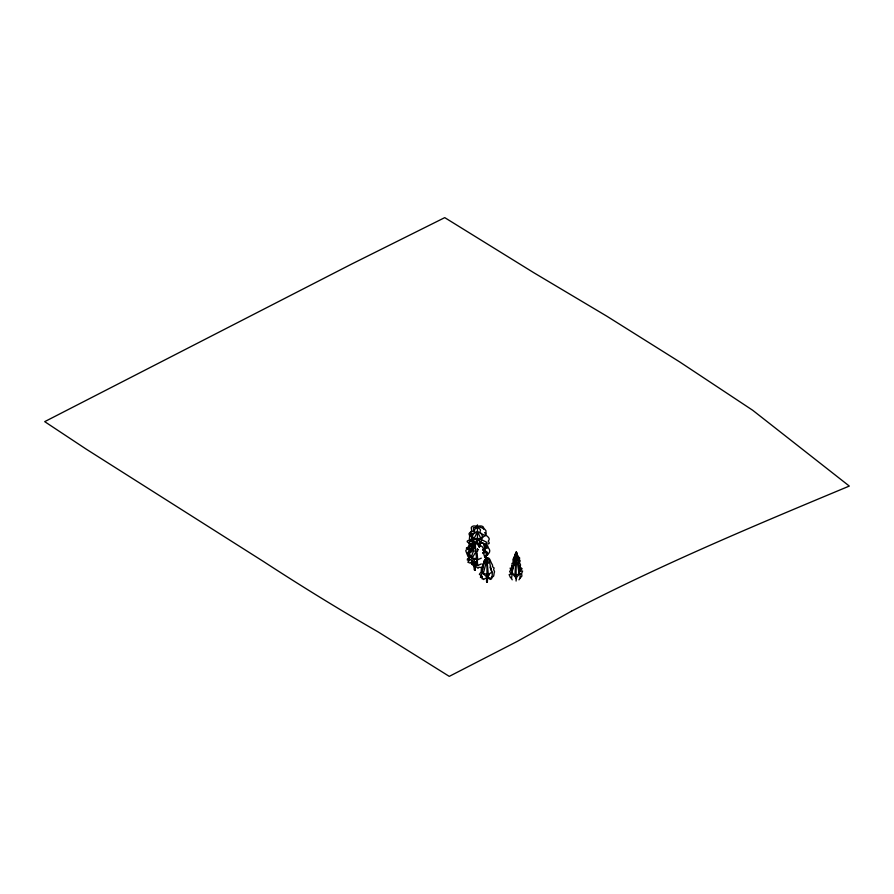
<?xml version="1.0" encoding="UTF-8"?>
<svg xmlns="http://www.w3.org/2000/svg" width="894" height="894" viewBox="0 0 894 894"><rect width="100%" height="100%" fill="white"/><g stroke="black" fill="none" stroke-linecap="round" stroke-linejoin="round"><path stroke-width="1.34" d="M475.798 552.66C476.457 554.772 477.877 571.087 475.127 562.348M516.363 578.831L516.542 578.25M480.078 545.977C481.43 531.997 471.373 547.284 473.116 552.067C472.345 553.531 470.4 559.566 472.49 557.197C471.127 560.449 470.613 568.55 474.312 562.102M482.268 569.02C479.955 566.796 485.788 564.315 485.163 559.867C485.956 560.694 484.939 556.291 487.677 558.571M484 561.119C485.99 562.292 480.503 565.097 483.33 564.583M475.161 565.701L475.06 570.294L474.803 565.667L473.932 564.874M482.358 570.461L481.441 575.736L482.224 576.652L480.424 577.49L480.983 575.401L479.34 574.317L481.14 571.97L481.453 567.522L478.636 567.288L478.055 568.271L475.34 566.07L475.25 570.115L474.479 569.858L474.133 564.751M470.59 557.364L469.775 556.269L470.032 557.387M517.168 558.404L518.688 556.828L518.464 559.119L517.402 559.856L517.637 557.085L516.397 554.861L516.441 551.978L514.754 554.85L515.29 556.426L514.184 556.571L515.447 556.928L516.207 552.57M513.871 558.94C513.357 555.699 514.966 558.672 515.391 557.364M485.118 536.031L485.956 533.528L484.593 532.601M475.384 565.857L475.284 569.947L474.435 570.081L474.524 565.556L472.457 564.93L472.993 563.667M518.151 557.186C518.375 554.716 516.911 556.66 516.397 555.196M520.576 569.914L519.839 571.232M518.967 579.848C521.425 577.111 518.978 576.328 520.71 573.691L518.542 572.618L520.364 571.21L518.911 568.662L518.576 559.152M520.241 577.904L521.895 576.094C521.705 572.886 521.09 574.876 522.621 571.031L519.559 571.21L522.118 568.752L520.073 567.042L520.554 564.885L519.414 562.449L520.207 560.817L519.47 560.661L519.604 557.722L517.805 559.108L517.827 557.387M517.112 555.655C515.972 555.487 517.738 553.23 516.207 552.526M490.627 579.021C491.845 579.491 491.644 578.139 492.259 576.775C494.237 576.786 493.6 575.177 494.203 572.819C495.555 571.009 492.46 570.182 494.147 568.036C490.974 565.924 493.834 566.561 491.767 563.701C490.56 561.901 490.37 559.219 488.537 557.923C485.017 558.325 485.364 559.398 483.855 554.202C483.889 549.363 483.229 545.686 479.665 545.653C477.441 545.977 476.401 541.73 473.529 543.541C474.323 545.284 469.149 547.497 473.407 547.519M479.53 545.742L479.966 544.435L479.799 545.675M520.822 569.065L520.71 568.361L519.85 569.076M515.592 557.286L516.106 554.593L517.391 559.901M516.52 554.872L517.268 553.263L516.24 552.458M483.509 529.08C484.682 525.929 480.369 525.527 478.491 526.208L476.994 526.555C476.614 529.516 473.038 528.175 474.971 532.075C473.418 533.908 471.261 536.042 473.596 538.657L473.06 540.635M469.73 543.038L468.467 546.491L470.065 549.251M481.743 570.83C483.352 570.718 484.213 560.292 482.648 567.232M488.47 563.265L486.962 559.42L483.274 573.602L486.962 577.2L489.465 574.708M471.596 548.704L471.574 550.078M469.663 557.32L469.216 554.917L469.864 554.023M484.023 562.181L484.939 560.974M483.62 562.471L484.514 563.622M469.562 558.191L468.858 558.526M474.043 542.379L473.306 541.261M489.454 577.971L490.001 577.949M517.201 555.733L517.548 555.263L517.525 556.325M482.224 576.652C481.095 580.698 483.475 577.546 483.542 579.524C486.649 577.669 486.772 576.809 487.241 581.737C485.531 574.429 490.46 580.027 490.404 579.468M486.962 577.2L488.28 574.361L486.962 559.42M473.831 539.06L477.485 531.729L484.794 535.405L481.14 539.06L473.831 539.06L470.177 535.405L472.01 533.584M474.96 543.541L477.251 538.948M475.798 552.391L475.295 544.122L473.149 539.551L473.027 540.512L471.328 538.501L471.998 536.434L470.467 534.489L471.116 531.204L473.172 531.74L473.954 530.645L473.284 527.84C474.815 527.08 475.642 528.455 476.804 526.287L478.916 526.812C481.419 527.695 487.029 528.857 486.023 532.589C482.983 535.607 492.169 537.003 488.236 541.116C492.013 546.234 483.788 541.328 486.112 547.91L487.074 548.357L487.532 545.608L488.493 548.033C490.616 550.346 489.744 552.671 488.079 554.001L485.241 556.269L485.218 557.32M487.666 576.418L487.353 581.893L486.571 581.893L486.548 577.87M485.956 558.985C489.554 555.252 489.867 566.874 491.231 568.707C490.393 567.478 492.192 572.484 492.248 573.378C492.248 574.753 492.415 576.418 491.275 577.558M474.345 562.617C472.747 564.885 475.317 568.171 475.116 569.824L475.15 562.024M485.666 555.666L485.096 556.314M484.95 561.13L485.163 559.867M475.519 552.47L472.088 558.035L477.687 559.767L481.296 558.135M475.519 558.258L472.088 563.823L477.687 565.567L481.296 563.924M472.837 550.726L475.373 546.614M472.513 562.65L472.535 563.265M519.783 567.444L519.906 565.947M516.196 552.76C515.223 553.844 514.609 555.934 515.48 556.738M513.592 575.077L516.106 578.027L519.168 574.239L516.106 554.593L511.916 573.11C512.787 575.848 510.44 577.893 512.195 579.826M472.635 540.423L472.323 539.328L472.066 546.826M469.998 552L469.249 552.816L469.842 552.783M486.023 547.575L485.855 545.295M471.239 550.447L471.92 549.732M469.585 541.496L472.334 538.747M484.235 545.161L486.984 542.412L478.972 538.378M469.819 552.09L468.009 553.654L469.227 554.224L468.981 556.347L470.222 555.487L470.914 556.135L467.484 558.817L467.294 560.013L469.249 560.549L467.841 562.203L469.942 563.041L472.513 562.36M474.423 558.772L472.926 558.94L474.222 558.303M473.395 547.754C468.132 548.011 473.675 553.565 469.909 551.989M470.177 535.405L477.485 531.729L481.14 539.06M476.681 538.378L468.668 542.412L472.334 546.078M467.752 552.391L470.233 551.14M468.802 556.325L467.573 555.442L465.819 550.916C464.724 548.938 474.435 548.67 468.747 548.212C462.332 548.815 470.602 546.983 470.445 545.228C470.78 542.434 463.83 542.155 468.981 540.099L472.39 540.646M472.133 543.373L469.819 546.033L471.462 546.726M486.984 557.621L486.962 582.128M519.168 574.239L514.978 574.887C509.39 573.322 513.637 566.908 514.62 563.119C511.659 560.225 516.553 558.705 514.888 557.588C516.073 557.375 512.329 558.091 512.955 560.225L514.05 563.019L511.949 563.399L512.296 566.058L511.323 568.439L510.128 568.07L510.899 570.629L509.602 571.21L510.999 574.082L509.133 574.607L510.586 577.87M484.045 560.918C485.442 561.354 485.252 558.303 485.621 559.901M472.58 546.178C471.25 545.586 472.993 542.099 472.49 545.787M469.708 554.66L468.043 556.37L469.339 557.543M488.672 577.625C486.302 575.144 488.023 582.329 486.682 581.737L486.671 577.703M484.939 561.734L484.939 562.449M473.999 550.939L477.497 551.598L477.43 548.916M511.871 568.271L511.703 569.12M473.306 547.083C471.965 546.569 469.752 548.145 471.797 549.218M468.992 559.342L470.043 560.27M514.553 562.337L513.167 561.7L513.458 563.723M469.775 552.883L468.713 550L472.021 550.425M484 546.078L485.062 546.033L483.43 543.552C478.804 543.116 482.581 541.138 481.296 538.657C483.632 536.042 481.475 533.908 479.91 532.075C481.855 528.175 478.279 529.516 477.899 526.555L476.401 526.208C474.513 525.527 470.21 525.929 471.373 529.08C473.507 532.142 469.406 531.584 468.992 533.852C471.082 537.45 467.316 539.238 471.395 540.524M485.051 552.783L485.632 552.816L484.894 552M482.604 549.899L487.565 552.391M512.675 566.461L511.882 565.623L512.262 567.846M476.39 562.17L476.401 561.041L476.413 562.17M482.972 549.732L483.654 550.447M487.264 557.99C484.917 557.878 486.269 550.972 487.431 555.364C488.359 552.648 486.291 552.995 485.531 551.643C485.777 549.844 484.537 548.558 484.582 546.525C484.827 541.395 481.631 543.25 478.424 543.351C475.161 541.898 473.407 543.608 472.513 544.882M475.083 559.242L475.161 559.398M478.402 538.948L480.693 543.541M482.391 571.668L483.274 573.602L488.28 574.361L491.968 572.227L489.968 567.109M516.106 578.027L514.978 574.887L516.106 554.593L516.285 557.174M477.117 552.961L477.687 559.767M477.117 558.75L477.687 565.567M516.106 551.9L516.106 581.044M477.441 524.879L477.441 543.194M483.241 552.369C481.553 554.705 484.727 552.738 483.241 552.369M484.202 548.167C482.324 551.252 485.811 547.921 484.202 548.167M473.831 542.993L473.574 542.446L473.831 542.993M472.423 561.231C471.898 562.963 471.808 559.555 472.423 561.231M479.497 546.96L478.614 546.502L479.497 546.96M480.033 544.647L479.016 544.837L480.033 544.647M470.088 559.476C468.814 560.773 469.16 557.364 470.088 559.476M473.909 559.566L474.658 558.951L473.909 559.566M477.407 549.251L478.134 549.721L477.407 549.251M571.456 611.205L517.268 641.411L449.269 676.367L377.95 631.812A2640.038 1476.832 61.5 0 1 263.518 561.533L86.193 449.123L44.7 421.644L351.767 263.998L444.743 217.633L533.886 272.771L606.825 316.197L679.753 361.969L752.692 410.268L849.3 486.068C755.531 525.18 661.739 564.282 571.456 611.205"/></g></svg>
